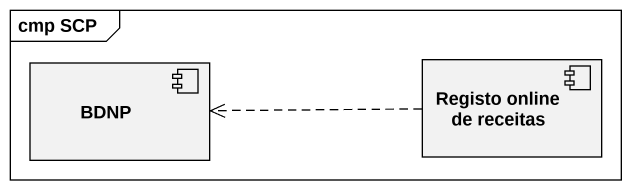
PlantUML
@startuml
mainframe cmp SCP
component BDNP
component "Registo online de receitas" as Registo_online_de_receitas
Registo_online_de_receitas .left.> BDNP
@enduml
